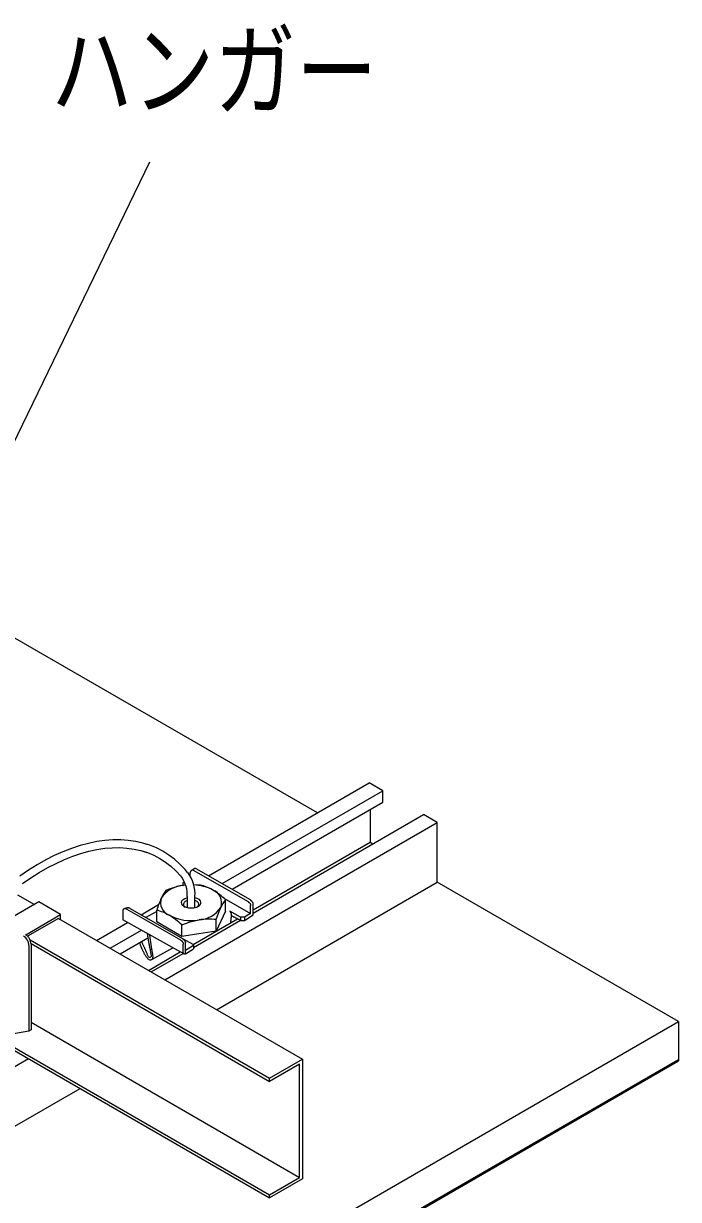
# Model space of a CAD drawing. Units: millimetres on the paper. Extents: x -141 to 141, y -97 to 98.
# Drawn here: x 24.51 to 41.5, y 15.13 to 45.62 of the extents above; entities that cross this region are included whole.
import ezdxf
from ezdxf.enums import TextEntityAlignment as Align

# ---------------------------------------------------------------- set-up
doc = ezdxf.new("R2010")
doc.units = ezdxf.units.MM
for name, color, linetype in [('0-0_文字･図枠･寸法', 7, 'Continuous'), ('0-1_天井下地', 7, 'Continuous'), ('0-2_天井ボード', 7, 'Continuous'), ('0-3_BBカチットワイヤー', 7, 'Continuous')]:
    doc.layers.add(name, color=color, linetype=linetype)
doc.styles.add('ＭＳ ゴシック', font='')
doc.styles.get('ＭＳ ゴシック').set_extended_font_data('MS Gothic')

msp = doc.modelspace()

# ---------------------------------------------------------------- linework, layer by layer
at = {"layer": '0-0_文字･図枠･寸法'}
msp.add_line((20.473, 26.963), (27.785, 42.03), dxfattribs=at)
at = {"layer": '0-1_天井下地'}
for p, q in [((29.304, 23.524), (33.473, 25.93)), ((29.661, 23.321), (33.827, 25.726)), ((29.918, 23.175), (33.827, 25.431)), ((30.461, 22.558), (34.888, 25.114)), ((33.502, 25.244), (33.502, 24.395)), ((35.241, 24.91), (34.888, 25.114)), ((28.171, 20.828), (35.241, 24.91)), ((35.241, 23.358), (35.241, 24.91)), ((30.461, 22.64), (33.502, 24.395)), ((33.502, 24.395), (33.572, 24.354)), ((29.514, 20.052), (35.241, 23.358)), ((24.352, 23.033), (24.79, 22.779)), ((24.903, 22.845), (23.998, 22.322)), ((25.469, 22.518), (24.903, 22.845)), ((27.558, 22.515), (28.012, 22.777)), ((27.962, 22.597), (27.685, 22.442)), ((24.564, 21.996), (25.469, 22.518)), ((25.412, 22.42), (24.612, 21.958)), ((25.412, 22.42), (31.741, 18.767)), ((25.469, 22.388), (25.469, 22.518)), ((26.403, 21.848), (27.208, 22.313)), ((28.913, 21.746), (30.06, 22.408)), ((28.919, 21.668), (30.136, 22.371)), ((26.756, 21.644), (27.567, 22.112)), ((24.649, 21.718), (24.649, 19.497)), ((24.678, 21.865), (30.892, 18.277)), ((24.704, 21.768), (30.892, 18.195)), ((24.705, 21.751), (24.705, 19.53)), ((27.012, 21.497), (27.734, 21.914)), ((27.746, 21.073), (28.574, 21.55)), ((27.817, 21.032), (28.646, 21.51)), ((24.705, 19.53), (24.649, 19.497)), ((24.705, 19.726), (31.67, 15.705)), ((24.157, 19.144), (30.892, 15.256)), ((24.157, 19.062), (30.892, 15.174)), ((-35.469, -15.91), (24.635, 18.787)), ((-34.125, -16.686), (25.978, 18.011))]:
    msp.add_line(p, q, dxfattribs=at)
for points in [[(33.827, 25.431), (33.827, 25.726), (33.473, 25.93)], [(24.649, 19.497), (24.101, 19.405), (24.101, 18.887)]]:
    msp.add_lwpolyline(points, dxfattribs=at)
msp.add_lwpolyline([(30.892, 18.277), (31.741, 18.767), (31.741, 15.664), (30.892, 15.174), (30.892, 15.256), (31.67, 15.705), (31.67, 18.644), (30.892, 18.195)], close=True, dxfattribs=at)
for centre in [(24.342, 21.704), (24.398, 21.737)]:
    msp.add_arc(centre, 0.307, 2.6054, 57.3946, dxfattribs=at)
at = {"layer": '0-2_天井ボード'}
for p, q in [((32.13, 25.155), (22.972, 30.441)), ((41.499, 19.746), (35.241, 23.358)), ((-43.354, -29.239), (41.499, 19.746)), ((41.499, 19.746), (41.499, 18.725)), ((-43.354, -30.219), (41.499, 18.766)), ((-43.354, -30.259), (41.499, 18.725))]:
    msp.add_line(p, q, dxfattribs=at)
at = {"layer": '0-3_BBカチットワイヤー'}
for p, q in [((28.83, 23.607), (28.829, 23.604)), ((28.829, 23.515), (28.829, 23.604)), ((28.868, 23.664), (28.865, 23.663)), ((28.909, 23.669), (30.333, 22.857)), ((28.979, 23.709), (30.387, 22.908)), ((28.642, 23.284), (28.642, 23.273)), ((28.714, 23.281), (28.649, 23.273)), ((28.715, 23.279), (28.649, 23.273)), ((29.096, 23.283), (28.919, 23.29)), ((28.755, 22.985), (28.755, 22.908)), ((28.755, 22.908), (28.755, 22.695)), ((28.955, 22.908), (28.955, 22.985)), ((28.955, 22.695), (28.955, 22.908)), ((29.704, 22.945), (30.397, 22.549)), ((29.748, 22.604), (29.748, 22.905)), ((27.122, 22.668), (27.118, 22.667)), ((27.191, 22.655), (28.578, 21.861)), ((27.275, 22.678), (28.631, 21.898)), ((29.748, 22.604), (29.627, 22.347)), ((30.14, 22.449), (29.857, 22.608)), ((30.397, 22.753), (30.397, 22.75)), ((30.397, 22.549), (30.397, 22.75)), ((30.461, 22.783), (30.461, 22.779)), ((28.67, 21.497), (27.084, 22.382)), ((29.506, 22.089), (29.506, 22.39)), ((29.627, 22.347), (29.506, 22.089)), ((28.613, 21.953), (28.287, 22.142)), ((29.506, 22.089), (29.06, 22.021)), ((27.84, 21.358), (28.379, 21.659)), ((28.71, 21.798), (28.711, 21.795)), ((28.711, 21.501), (28.711, 21.795)), ((28.919, 21.734), (28.919, 21.631)), ((28.711, 21.501), (28.919, 21.631))]:
    msp.add_line(p, q, dxfattribs=at)
for points in [[(27.708, 24.338), (27.603, 24.371), (27.417, 24.413), (27.226, 24.441), (27.028, 24.455), (26.826, 24.454), (26.618, 24.439), (26.407, 24.409), (26.192, 24.365), (25.974, 24.306), (25.753, 24.234), (25.531, 24.148), (25.307, 24.048), (25.083, 23.934), (24.858, 23.808), (24.634, 23.668), (24.41, 23.517)], [(28.765, 23.611), (28.699, 23.69), (28.567, 23.827), (28.426, 23.952), (28.277, 24.063), (28.12, 24.161), (27.955, 24.245), (27.782, 24.315), (27.603, 24.372), (27.418, 24.414), (27.226, 24.441), (27.028, 24.455), (26.826, 24.454), (26.619, 24.439), (26.407, 24.409), (26.192, 24.365), (25.974, 24.307), (25.754, 24.234), (25.531, 24.148), (25.307, 24.048), (25.083, 23.934), (24.858, 23.808), (24.634, 23.668), (24.41, 23.517)], [(24.482, 23.322), (24.7, 23.472), (24.917, 23.61), (25.135, 23.735), (25.352, 23.847), (25.569, 23.946), (25.783, 24.032), (25.995, 24.104), (26.204, 24.162), (26.411, 24.206), (26.613, 24.237), (26.811, 24.253), (27.004, 24.256), (27.192, 24.244), (27.375, 24.218), (27.551, 24.178), (27.722, 24.125), (27.885, 24.057), (28.041, 23.975), (28.19, 23.88), (28.33, 23.772), (28.462, 23.65)], [(24.482, 23.322), (24.699, 23.472), (24.917, 23.61), (25.135, 23.735), (25.352, 23.847), (25.568, 23.946), (25.783, 24.032), (25.995, 24.104), (26.204, 24.162), (26.41, 24.206), (26.613, 24.237), (26.811, 24.253), (27.004, 24.255), (27.192, 24.244), (27.374, 24.218), (27.551, 24.178), (27.708, 24.129)], [(28.462, 23.65), (28.579, 23.523), (28.61, 23.485)], [(28.909, 23.669), (28.906, 23.669), (28.903, 23.669), (28.9, 23.669), (28.897, 23.669), (28.894, 23.669), (28.891, 23.669), (28.888, 23.669), (28.885, 23.669), (28.883, 23.669), (28.88, 23.668), (28.877, 23.667), (28.874, 23.667), (28.872, 23.666), (28.869, 23.665), (28.866, 23.663), (28.864, 23.662), (28.861, 23.66), (28.859, 23.659), (28.857, 23.657), (28.854, 23.655), (28.852, 23.653), (28.85, 23.651), (28.849, 23.649), (28.847, 23.646), (28.845, 23.644), (28.844, 23.642), (28.842, 23.639), (28.841, 23.637), (28.84, 23.634), (28.838, 23.632), (28.837, 23.629), (28.836, 23.626), (28.835, 23.623), (28.834, 23.621), (28.833, 23.618), (28.833, 23.615), (28.832, 23.612), (28.831, 23.609), (28.83, 23.607)], [(28.979, 23.709), (28.976, 23.709), (28.973, 23.709), (28.969, 23.71), (28.966, 23.71), (28.963, 23.71), (28.96, 23.71), (28.957, 23.71), (28.953, 23.71), (28.95, 23.709), (28.947, 23.709), (28.944, 23.708), (28.942, 23.707), (28.939, 23.706), (28.936, 23.705), (28.933, 23.703), (28.93, 23.702), (28.928, 23.7), (28.925, 23.698), (28.922, 23.696), (28.92, 23.694), (28.917, 23.693), (28.914, 23.691), (28.912, 23.689), (28.909, 23.687), (28.906, 23.685), (28.904, 23.684), (28.901, 23.682), (28.898, 23.68), (28.895, 23.679), (28.893, 23.677), (28.89, 23.676), (28.887, 23.674), (28.884, 23.673), (28.882, 23.671), (28.879, 23.67), (28.876, 23.668), (28.873, 23.667), (28.87, 23.665), (28.868, 23.664)], [(28.683, 23.361), (28.642, 23.338), (28.642, 23.284), (28.659, 23.274)], [(28.203, 23.147), (28.144, 23.063), (28.082, 22.947)], [(28.677, 22.725), (28.636, 22.756), (28.612, 22.793), (28.605, 22.832), (28.616, 22.871), (28.646, 22.906), (28.691, 22.936), (28.748, 22.957), (28.755, 22.959)], [(28.755, 22.886), (28.749, 22.884), (28.703, 22.862), (28.671, 22.832), (28.656, 22.799), (28.658, 22.765), (28.678, 22.732), (28.697, 22.715)], [(28.955, 22.959), (29.006, 22.942), (29.054, 22.914), (29.087, 22.879), (29.103, 22.841), (29.101, 22.802), (29.08, 22.764), (29.043, 22.732), (28.991, 22.706), (28.93, 22.689), (28.863, 22.683), (28.795, 22.687), (28.732, 22.701), (28.677, 22.725)], [(29.012, 22.715), (29.024, 22.724), (29.048, 22.756), (29.054, 22.79), (29.044, 22.824), (29.016, 22.854), (28.974, 22.879), (28.955, 22.886)], [(30.387, 22.908), (30.389, 22.905), (30.392, 22.902), (30.394, 22.899), (30.397, 22.896), (30.399, 22.894), (30.402, 22.891), (30.405, 22.888), (30.407, 22.885), (30.41, 22.882), (30.412, 22.879), (30.415, 22.876), (30.417, 22.873), (30.42, 22.871), (30.422, 22.868), (30.425, 22.865), (30.427, 22.862), (30.43, 22.859), (30.432, 22.856), (30.435, 22.853), (30.437, 22.85), (30.439, 22.847), (30.442, 22.843), (30.444, 22.84), (30.446, 22.837), (30.448, 22.834), (30.45, 22.831), (30.451, 22.827), (30.453, 22.824), (30.454, 22.82), (30.455, 22.817), (30.456, 22.813), (30.457, 22.809), (30.458, 22.806), (30.459, 22.802), (30.459, 22.798), (30.46, 22.794), (30.46, 22.79), (30.46, 22.786), (30.461, 22.783)], [(27.085, 22.634), (27.085, 22.631), (27.084, 22.628), (27.084, 22.625), (27.084, 22.622), (27.084, 22.618), (27.083, 22.615), (27.084, 22.612), (27.084, 22.609), (27.084, 22.605), (27.084, 22.382)], [(27.191, 22.655), (27.189, 22.656), (27.186, 22.658), (27.183, 22.659), (27.18, 22.661), (27.177, 22.662), (27.174, 22.663), (27.171, 22.664), (27.168, 22.666), (27.165, 22.667), (27.162, 22.668), (27.159, 22.668), (27.156, 22.669), (27.153, 22.67), (27.15, 22.67), (27.147, 22.671), (27.143, 22.671), (27.14, 22.671), (27.137, 22.671), (27.134, 22.671), (27.131, 22.67), (27.127, 22.67), (27.124, 22.669), (27.121, 22.668), (27.118, 22.667), (27.115, 22.666), (27.112, 22.665), (27.109, 22.663), (27.106, 22.661), (27.103, 22.66), (27.101, 22.658), (27.098, 22.655), (27.096, 22.653), (27.094, 22.651), (27.092, 22.648), (27.09, 22.646), (27.089, 22.643), (27.087, 22.64), (27.086, 22.637), (27.085, 22.634)], [(27.275, 22.678), (27.271, 22.68), (27.267, 22.681), (27.263, 22.683), (27.259, 22.684), (27.256, 22.686), (27.252, 22.687), (27.248, 22.688), (27.244, 22.689), (27.24, 22.69), (27.236, 22.691), (27.232, 22.692), (27.228, 22.692), (27.224, 22.692), (27.22, 22.692), (27.216, 22.692), (27.212, 22.692), (27.208, 22.692), (27.204, 22.691), (27.2, 22.691), (27.196, 22.69), (27.192, 22.689), (27.188, 22.688), (27.184, 22.687), (27.18, 22.686), (27.176, 22.685), (27.172, 22.684), (27.168, 22.683), (27.164, 22.682), (27.16, 22.681), (27.156, 22.68), (27.152, 22.679), (27.149, 22.677), (27.145, 22.676), (27.141, 22.675), (27.137, 22.674), (27.133, 22.672), (27.129, 22.671), (27.126, 22.67), (27.122, 22.668)], [(28.287, 22.142), (27.962, 22.331), (27.962, 22.632)], [(29.506, 22.39), (29.565, 22.559), (29.627, 22.706)], [(29.857, 22.608), (29.861, 22.602), (29.865, 22.597), (29.868, 22.591), (29.872, 22.585), (29.875, 22.58), (29.878, 22.574), (29.881, 22.568), (29.884, 22.562), (29.887, 22.556), (29.889, 22.55), (29.891, 22.544), (29.892, 22.537), (29.893, 22.531), (29.894, 22.524), (29.895, 22.518), (29.895, 22.511), (29.895, 22.504), (29.895, 22.498), (29.895, 22.491), (29.895, 22.484), (29.895, 22.477), (29.894, 22.47), (29.894, 22.464), (29.893, 22.457), (29.892, 22.45), (29.892, 22.444), (29.891, 22.437), (29.89, 22.43), (29.89, 22.424), (29.889, 22.417), (29.888, 22.411), (29.887, 22.404), (29.887, 22.397), (29.886, 22.391), (29.885, 22.384), (29.884, 22.378), (29.883, 22.371), (29.882, 22.365), (29.881, 22.358)], [(30.238, 22.449), (30.14, 22.449), (30.14, 22.368), (30.238, 22.369), (30.461, 22.516), (30.461, 22.779)], [(30.333, 22.857), (30.336, 22.855), (30.338, 22.853), (30.34, 22.851), (30.343, 22.849), (30.345, 22.847), (30.347, 22.844), (30.35, 22.842), (30.352, 22.84), (30.354, 22.838), (30.357, 22.835), (30.359, 22.833), (30.361, 22.831), (30.364, 22.828), (30.366, 22.826), (30.368, 22.824), (30.37, 22.821), (30.372, 22.819), (30.375, 22.816), (30.377, 22.813), (30.379, 22.811), (30.381, 22.808), (30.382, 22.805), (30.384, 22.803), (30.386, 22.8), (30.387, 22.797), (30.389, 22.794), (30.39, 22.791), (30.391, 22.788), (30.392, 22.785), (30.393, 22.782), (30.394, 22.779), (30.395, 22.776), (30.395, 22.773), (30.396, 22.77), (30.396, 22.766), (30.396, 22.763), (30.396, 22.76), (30.397, 22.757), (30.397, 22.753)], [(29.06, 22.021), (28.613, 21.953), (28.613, 22.254), (28.832, 22.329), (29.06, 22.38)], [(29.881, 22.358), (29.88, 22.352), (29.879, 22.345), (29.878, 22.339), (29.877, 22.332), (29.876, 22.326), (29.875, 22.319), (29.874, 22.313), (29.873, 22.306), (29.872, 22.3)], [(30.14, 22.368), (30.13, 22.373), (30.12, 22.378), (30.11, 22.383), (30.1, 22.389), (30.089, 22.394), (30.079, 22.399), (30.069, 22.404), (30.059, 22.409), (30.048, 22.414), (30.038, 22.419), (30.028, 22.424), (30.018, 22.429), (30.008, 22.435), (29.997, 22.44), (29.987, 22.445), (29.977, 22.45), (29.967, 22.455), (29.957, 22.46), (29.946, 22.465), (29.936, 22.47), (29.926, 22.475), (29.916, 22.481), (29.905, 22.486), (29.895, 22.491)], [(30.397, 22.549), (30.238, 22.449), (30.238, 22.369)], [(27.715, 22.03), (27.718, 22.015), (27.72, 21.999), (27.722, 21.984), (27.725, 21.969), (27.727, 21.954), (27.73, 21.939), (27.732, 21.924), (27.735, 21.908), (27.737, 21.893), (27.74, 21.878), (27.742, 21.863), (27.745, 21.847), (27.748, 21.832), (27.751, 21.817), (27.753, 21.801), (27.756, 21.786), (27.759, 21.771), (27.762, 21.755), (27.765, 21.74), (27.768, 21.725), (27.771, 21.709), (27.774, 21.694), (27.777, 21.679), (27.78, 21.664), (27.783, 21.648), (27.786, 21.634), (27.789, 21.619), (27.791, 21.604), (27.794, 21.59), (27.796, 21.575), (27.799, 21.561), (27.801, 21.546), (27.804, 21.531), (27.807, 21.516), (27.81, 21.5), (27.813, 21.484), (27.817, 21.466), (27.819, 21.449), (27.819, 21.433)], [(27.774, 21.997), (27.776, 21.982), (27.779, 21.966), (27.781, 21.951), (27.783, 21.936), (27.786, 21.921), (27.788, 21.905), (27.79, 21.89), (27.792, 21.875), (27.795, 21.86), (27.797, 21.844), (27.799, 21.829), (27.801, 21.814), (27.803, 21.799), (27.806, 21.783), (27.808, 21.768), (27.81, 21.753), (27.812, 21.738), (27.814, 21.722), (27.816, 21.707), (27.819, 21.692), (27.821, 21.677), (27.823, 21.661), (27.826, 21.646), (27.828, 21.631), (27.831, 21.616), (27.833, 21.601), (27.836, 21.585), (27.839, 21.57), (27.842, 21.555), (27.845, 21.54), (27.847, 21.525), (27.85, 21.51), (27.853, 21.494), (27.855, 21.479), (27.857, 21.464), (27.859, 21.449), (27.86, 21.433), (27.86, 21.418), (27.858, 21.402)], [(27.531, 21.763), (27.526, 21.777), (27.522, 21.791)], [(27.858, 21.402), (27.855, 21.387), (27.849, 21.372), (27.841, 21.359), (27.829, 21.349), (27.814, 21.343), (27.799, 21.34), (27.783, 21.341), (27.769, 21.345), (27.756, 21.353), (27.744, 21.363), (27.732, 21.374), (27.722, 21.387), (27.712, 21.401), (27.702, 21.414), (27.692, 21.428), (27.683, 21.441), (27.674, 21.455), (27.666, 21.468), (27.657, 21.482), (27.649, 21.496), (27.641, 21.51), (27.634, 21.523), (27.626, 21.537), (27.619, 21.551), (27.612, 21.565), (27.605, 21.579), (27.599, 21.593), (27.592, 21.607), (27.586, 21.621), (27.58, 21.635), (27.574, 21.649), (27.568, 21.663), (27.563, 21.678), (27.557, 21.692), (27.552, 21.706), (27.546, 21.72), (27.541, 21.734), (27.536, 21.749), (27.531, 21.763)], [(27.819, 21.433), (27.814, 21.42), (27.802, 21.411), (27.787, 21.406), (27.773, 21.408), (27.761, 21.416), (27.751, 21.427), (27.742, 21.442), (27.734, 21.459), (27.726, 21.476), (27.719, 21.493), (27.712, 21.51), (27.705, 21.527), (27.698, 21.543), (27.691, 21.559), (27.684, 21.574), (27.677, 21.59), (27.671, 21.605), (27.664, 21.62), (27.657, 21.634), (27.651, 21.648), (27.644, 21.663), (27.638, 21.676), (27.632, 21.69), (27.625, 21.704), (27.619, 21.717), (27.613, 21.73), (27.607, 21.743), (27.601, 21.756), (27.594, 21.769), (27.588, 21.782), (27.582, 21.794), (27.576, 21.807), (27.57, 21.819)], [(28.578, 21.861), (28.581, 21.859), (28.583, 21.858), (28.586, 21.856), (28.588, 21.855), (28.59, 21.853), (28.593, 21.852), (28.595, 21.85), (28.598, 21.848), (28.6, 21.846), (28.602, 21.845), (28.604, 21.843), (28.606, 21.841), (28.608, 21.839), (28.61, 21.837), (28.612, 21.835), (28.614, 21.833), (28.616, 21.831), (28.618, 21.828), (28.62, 21.826), (28.621, 21.824), (28.623, 21.822), (28.625, 21.819), (28.626, 21.817), (28.628, 21.815), (28.63, 21.812), (28.631, 21.81), (28.633, 21.807), (28.635, 21.805), (28.636, 21.802), (28.638, 21.8), (28.64, 21.798), (28.641, 21.795), (28.643, 21.793), (28.645, 21.79), (28.646, 21.788), (28.648, 21.785), (28.649, 21.783), (28.65, 21.78), (28.651, 21.778)], [(28.631, 21.898), (28.634, 21.896), (28.636, 21.894), (28.639, 21.892), (28.641, 21.889), (28.644, 21.887), (28.646, 21.885), (28.649, 21.883), (28.652, 21.881), (28.654, 21.879), (28.657, 21.877), (28.659, 21.874), (28.661, 21.872), (28.664, 21.87), (28.666, 21.868), (28.669, 21.865), (28.671, 21.863), (28.673, 21.86), (28.675, 21.858), (28.677, 21.855), (28.68, 21.853), (28.682, 21.85), (28.684, 21.848), (28.686, 21.845), (28.688, 21.842), (28.689, 21.839), (28.691, 21.837), (28.693, 21.834), (28.695, 21.831), (28.696, 21.828), (28.698, 21.825), (28.699, 21.822), (28.701, 21.819), (28.702, 21.816), (28.704, 21.813), (28.705, 21.81), (28.706, 21.807), (28.708, 21.804), (28.709, 21.801), (28.71, 21.798)], [(28.631, 21.898), (28.904, 21.753), (28.905, 21.753), (28.905, 21.752), (28.906, 21.751), (28.907, 21.751), (28.908, 21.75), (28.909, 21.75), (28.91, 21.749), (28.911, 21.748), (28.911, 21.748), (28.912, 21.747), (28.913, 21.746), (28.913, 21.746), (28.914, 21.745), (28.915, 21.744), (28.915, 21.744), (28.916, 21.743), (28.916, 21.742), (28.917, 21.741), (28.917, 21.74), (28.918, 21.74), (28.918, 21.739), (28.918, 21.738), (28.918, 21.737), (28.919, 21.736), (28.919, 21.735), (28.919, 21.734), (28.919, 21.733), (28.919, 21.732), (28.919, 21.731), (28.919, 21.73), (28.919, 21.729), (28.919, 21.728), (28.918, 21.727), (28.918, 21.726), (28.918, 21.725), (28.918, 21.724), (28.917, 21.723), (28.917, 21.722)], [(28.651, 21.778), (28.651, 21.775), (28.652, 21.772), (28.652, 21.769), (28.653, 21.766), (28.653, 21.764), (28.653, 21.761), (28.653, 21.758), (28.653, 21.755), (28.653, 21.752)], [(28.654, 21.518), (28.654, 21.52), (28.654, 21.522), (28.653, 21.523), (28.653, 21.525), (28.653, 21.527), (28.653, 21.529), (28.653, 21.531), (28.653, 21.532), (28.653, 21.534), (28.653, 21.752)], [(28.917, 21.722), (28.917, 21.721), (28.916, 21.72), (28.711, 21.587)], [(28.555, 21.561), (28.555, 21.56), (28.555, 21.559), (28.554, 21.558), (28.554, 21.557), (28.554, 21.556), (28.554, 21.555), (28.554, 21.554), (28.554, 21.553), (28.553, 21.552), (28.553, 21.551), (28.553, 21.55), (28.553, 21.549), (28.553, 21.548), (28.552, 21.547), (28.552, 21.546), (28.552, 21.545), (28.552, 21.544), (28.552, 21.543), (28.552, 21.542), (28.551, 21.541), (28.551, 21.54), (28.551, 21.539), (28.551, 21.538), (28.551, 21.537)], [(28.711, 21.501), (28.71, 21.5), (28.708, 21.499), (28.707, 21.498), (28.705, 21.497), (28.704, 21.496), (28.702, 21.495), (28.701, 21.494), (28.699, 21.494), (28.697, 21.493), (28.695, 21.493), (28.694, 21.492), (28.692, 21.492), (28.69, 21.492), (28.688, 21.492), (28.686, 21.492), (28.684, 21.492), (28.682, 21.492), (28.681, 21.493), (28.679, 21.493), (28.677, 21.494), (28.675, 21.494), (28.673, 21.495), (28.672, 21.496), (28.67, 21.497), (28.668, 21.498), (28.667, 21.499), (28.665, 21.5), (28.664, 21.501), (28.663, 21.502), (28.661, 21.504), (28.66, 21.505), (28.659, 21.507), (28.658, 21.508), (28.657, 21.51), (28.656, 21.511), (28.656, 21.513), (28.655, 21.515), (28.655, 21.516), (28.654, 21.518)]]:
    msp.add_lwpolyline(points, dxfattribs=at)
for centre, radius, start, end in [((27.972, 23.03), 0.784, 356.7305, 35.4851), ((28.001, 23.039), 0.956, 356.7985, 36.8239), ((28.693, 22.542), 0.733, 93.3734, 146.3704), ((28.96, 21.328), 1.97, 99.0793, 112.6093), ((28.886, 22.158), 1.13, 61.7011, 88.2276), ((28.812, 22.105), 1.212, 59.8187, 76.468), ((30.501, 21.842), 2.659, 155.4382, 162.7269), ((28.413, 22.829), 0.351, 160.2375, 249.116), ((29.297, 22.825), 0.351, 340.2375, 69.116), ((28.39, 21.456), 1.986, 46.8781, 58.7023), ((30.537, 22.29), 1.001, 142.0942, 155.4494), ((27.678, 21.453), 1.212, 59.8198, 76.4669), ((29.017, 23.112), 0.733, 273.3735, 326.3703), ((28.853, 23.589), 1.226, 242.5384, 279.7001), ((27.257, 20.806), 1.984, 46.8722, 58.7079), ((29.323, 20.618), 1.782, 84.0853, 98.4849)]:
    msp.add_arc(centre, radius, start, end, dxfattribs=at)

# ---------------------------------------------------------------- texts
at = {"layer": '0-0_文字･図枠･寸法', "style": 'ＭＳ ゴシック', "width": 0.8}
msp.add_text('ハンガー', height=1.94, dxfattribs=at).set_placement((25.222, 42.856), align=Align.BOTTOM_LEFT)

doc.saveas('drawing.dxf')
